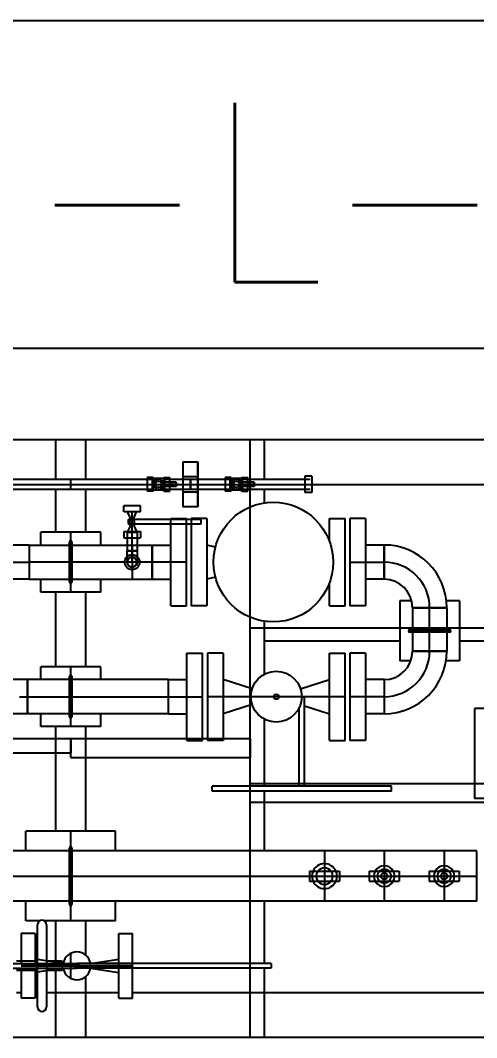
# Model space of a CAD drawing. Header units: inches. Extents: x 295136 to 296247, y 2627183 to 2627409.
# Drawn here: x 295241.934 to 295243.46, y 2627246.332 to 2627249.734 of the extents above; entities that cross this region are included whole.
import ezdxf

# ---------------------------------------------------------------- set-up
doc = ezdxf.new("R2010")
doc.units = ezdxf.units.IN
doc.header["$MEASUREMENT"] = 0
for name, color, linetype in [('_Auto', 7, 'Continuous'), ('EQUIPMENT LAYOUT-EMBED 1_DWG$0$DwgTemplate', 7, 'Continuous'), ('Layout', 6, 'Continuous')]:
    doc.layers.add(name, color=color, linetype=linetype)
doc.styles.add('HZTXT', font='txt_qlt.shx', dxfattribs={"width": 0.7, "bigfont": 'hztxt.shx'})

# ---------------------------------------------------------------- blocks, each defined once
blk = doc.blocks.new('A$C55974CAD')
at = {"layer": 'EQUIPMENT LAYOUT-EMBED 1_DWG$0$DwgTemplate', "color": 1, "lineweight": 25}
for p, q in [((15.6003, 0.2), (15.6003, 8.2)), ((17.6003, 7.31), (17.6003, 0.2)), ((16.5523, 6.6635), (16.5523, 6.2)), ((16.6003, 6.6635), (16.6003, 6.2)), ((15.7503, 6.3654), (15.7503, 6.3814)), ((15.7503, 6.3115), (15.7503, 6.3193)), ((15.7503, 6.0398), (15.7503, 6.281)), ((15.6003, 6.25), (15.825, 6.25)), ((15.6003, 6.15), (15.6003, 6.25)), ((15.8555, 6.25), (15.9903, 6.25)), ((16.2903, 6.25), (16.6403, 6.25)), ((16.8403, 6.25), (17.0903, 6.25)), ((17.2903, 6.25), (17.4336, 6.25)), ((17.467, 6.25), (17.6003, 6.25)), ((17.6003, 6.25), (17.6003, 6.15)), ((16.5373, 6.2), (16.5373, 5.6)), ((16.5373, 6.2), (16.6003, 6.2)), ((16.6003, 6.2), (16.5523, 6.2)), ((16.6003, 6.2), (16.6003, 5.8116)), ((15.6003, 6.15), (15.8045, 6.15)), ((15.8761, 6.15), (15.9903, 6.15)), ((16.2903, 6.15), (16.6403, 6.15)), ((16.8403, 6.15), (17.0903, 6.15)), ((17.2903, 6.15), (17.4336, 6.15)), ((17.467, 6.15), (17.6003, 6.15)), ((15.7503, 3.664), (15.7503, 5.9938)), ((16.6003, 5.7592), (16.6003, 5.7432)), ((16.6003, 5.6908), (16.6003, 5.6)), ((15.6003, 5.6), (15.8328, 5.6)), ((15.6003, 5.552), (15.6003, 5.6)), ((15.8478, 5.6), (16.0561, 5.6)), ((16.2244, 5.6), (16.4243, 5.6)), ((16.3873, 5.6), (16.3873, 4.7841)), ((16.3873, 5.6), (16.4243, 5.6)), ((16.4413, 5.6), (16.4503, 5.6)), ((16.4413, 5.6), (16.7123, 5.6)), ((16.4503, 5.6), (16.4503, 5.4359)), ((16.6003, 5.6), (16.5373, 5.6)), ((16.7682, 5.6), (17.0058, 5.6)), ((17.3747, 5.6), (17.4336, 5.6)), ((17.467, 5.6), (17.6003, 5.6)), ((17.6003, 5.6), (17.6003, 5.552)), ((15.6003, 5.552), (15.8328, 5.552)), ((15.8478, 5.552), (16.0561, 5.552)), ((16.2244, 5.552), (16.4243, 5.552)), ((16.4413, 5.552), (16.6648, 5.552)), ((16.8158, 5.552), (16.9924, 5.552)), ((16.9273, 5.552), (16.9273, 5.1)), ((16.9703, 5.552), (16.9703, 5.1)), ((17.3881, 5.552), (17.4336, 5.552)), ((17.467, 5.552), (17.6003, 5.552)), ((16.4503, 5.4189), (16.4503, 4.85)), ((17.4503, 5.3936), (17.4503, 4.0898)), ((16.9273, 4.9), (16.9273, 4.7791)), ((16.9703, 4.9), (16.9703, 4.7682))]:
    blk.add_line(p, q, dxfattribs=at)
at = {"layer": 'EQUIPMENT LAYOUT-EMBED 1_DWG$0$DwgTemplate', "color": 7, "lineweight": 25}
for p, q in [((16.0561, 6.204), (16.0561, 7.536)), ((16.1403, 7.536), (16.1403, 6.204)), ((16.2244, 6.204), (16.2244, 7.536)), ((15.8328, 6.8296), (15.8328, 6.1796)), ((15.8478, 6.8296), (15.8478, 6.1796)), ((17.4336, 5.9447), (17.4336, 6.777)), ((17.4503, 6.777), (17.4503, 5.9447)), ((17.467, 5.9447), (17.467, 6.777)), ((16.6831, 6.3453), (16.6831, 6.5546)), ((16.7974, 6.3453), (16.7974, 6.4641)), ((17.1903, 6.4537), (17.1903, 6.3394)), ((17.1331, 6.3394), (17.1331, 6.4013)), ((17.2474, 6.3394), (17.2474, 6.4013)), ((15.7324, 6.3654), (15.7323, 6.3654)), ((15.7323, 6.3193), (15.7323, 6.3654)), ((15.8328, 6.3654), (15.7324, 6.3654)), ((15.7324, 6.3193), (15.7324, 6.3654)), ((15.825, 6.3654), (15.825, 6.3814)), ((15.825, 6.3115), (15.825, 6.3654)), ((15.8403, 5.9938), (15.8403, 6.3654)), ((15.8403, 6.3654), (15.8403, 5.9938)), ((15.9483, 6.3654), (15.8478, 6.3654)), ((15.8555, 6.3654), (15.8555, 6.3814)), ((15.8555, 6.3115), (15.8555, 6.3654)), ((15.9482, 6.3193), (15.9482, 6.3654)), ((15.9483, 6.3193), (15.9483, 6.3654)), ((16.7403, 6.372), (16.7403, 6.3453)), ((16.6831, 6.3453), (16.7403, 6.3453)), ((16.6831, 6.204), (16.6831, 6.3453)), ((16.7403, 6.3453), (16.6831, 6.3453)), ((16.7403, 6.3453), (16.7403, 6.204)), ((16.7403, 6.3453), (16.7974, 6.3453)), ((16.7403, 6.3453), (16.7403, 6.3453)), ((16.7403, 6.3453), (16.7403, 6.3453)), ((16.7974, 6.3453), (16.7403, 6.3453)), ((16.7974, 6.204), (16.7974, 6.3453)), ((17.2474, 6.3394), (17.1331, 6.3394)), ((17.1331, 6.3394), (17.1331, 6.204)), ((17.1903, 6.3394), (17.1331, 6.3394)), ((17.1903, 6.204), (17.1903, 6.3394)), ((17.2474, 6.3394), (17.1903, 6.3394)), ((17.2474, 6.3394), (17.2474, 6.204)), ((15.7031, 6.3115), (15.8189, 6.3115)), ((15.7324, 6.3193), (15.7323, 6.3193)), ((15.8328, 6.3193), (15.7324, 6.3193)), ((15.8328, 6.2258), (15.8176, 6.3193)), ((15.8189, 6.3115), (15.8176, 6.3193)), ((15.8189, 6.3115), (15.8617, 6.3115)), ((15.8238, 6.281), (15.8189, 6.3115)), ((15.8477, 6.2254), (15.863, 6.3193)), ((15.9483, 6.3193), (15.8478, 6.3193)), ((15.8478, 6.2258), (15.863, 6.3193)), ((15.8617, 6.3115), (15.9774, 6.3115)), ((15.8238, 6.281), (15.7031, 6.281)), ((15.8568, 6.281), (15.8238, 6.281)), ((15.825, 6.2733), (15.8238, 6.281)), ((15.825, 6.2736), (15.825, 6.281)), ((15.825, 6.2289), (15.825, 6.2736)), ((15.8323, 6.2289), (15.825, 6.2733)), ((15.8555, 6.2733), (15.8555, 6.281)), ((15.8555, 6.2289), (15.8555, 6.2733)), ((15.9774, 6.281), (15.8568, 6.281)), ((15.8323, 6.2289), (15.825, 6.2289)), ((15.8403, 6.2289), (15.8323, 6.2289)), ((15.8328, 6.2255), (15.8323, 6.2289)), ((15.8328, 6.2254), (15.8328, 6.2255)), ((15.8483, 6.2289), (15.8403, 6.2289)), ((15.8555, 6.2289), (15.8483, 6.2289)), ((16.0561, 6.196), (16.0561, 6.204)), ((16.0561, 5.3517), (16.0561, 6.196)), ((16.1403, 6.204), (16.1403, 6.196)), ((16.1403, 6.196), (16.1403, 5.4017)), ((16.2244, 6.196), (16.2244, 6.204)), ((16.2244, 5.3517), (16.2244, 6.196)), ((16.6831, 6.196), (16.6831, 6.204)), ((16.6831, 5.8735), (16.6831, 6.196)), ((16.7403, 6.204), (16.7403, 6.196)), ((16.7403, 6.196), (16.7403, 5.8735)), ((16.7974, 6.196), (16.7974, 6.204)), ((16.7974, 5.8735), (16.7974, 6.196)), ((17.1331, 6.204), (17.1331, 6.196)), ((17.1331, 6.196), (17.1331, 5.9952)), ((17.1903, 6.196), (17.1903, 6.204)), ((17.1903, 5.9952), (17.1903, 6.196)), ((17.2474, 6.204), (17.2474, 6.196)), ((17.2474, 6.196), (17.2474, 5.9952)), ((15.8328, 6.1337), (15.8328, 6.1796)), ((15.8478, 6.1337), (15.8478, 6.1796)), ((15.8329, 6.1337), (15.8176, 6.0398)), ((15.8328, 6.1334), (15.8176, 6.0398)), ((15.8328, 6.1331), (15.8328, 6.1337)), ((15.8328, 5.9938), (15.8328, 6.1331)), ((15.8477, 6.1337), (15.863, 6.0398)), ((15.8478, 6.1336), (15.8478, 6.1337)), ((15.8478, 5.9938), (15.8478, 6.1336)), ((15.8478, 6.1334), (15.863, 6.0398)), ((15.7323, 6.0398), (15.7324, 6.0398)), ((15.7323, 6.0398), (15.7323, 5.9938)), ((15.7324, 6.0398), (15.8403, 6.0398)), ((15.7324, 6.0398), (15.7324, 5.9938)), ((15.8403, 6.0398), (15.9483, 6.0398)), ((15.9482, 6.0398), (15.9482, 5.9938)), ((15.9483, 6.0398), (15.9483, 5.9938)), ((17.2716, 6.023), (17.2716, 5.9952)), ((17.2922, 6.023), (17.2716, 6.023)), ((17.2922, 6.023), (17.2922, 5.9952)), ((17.3581, 5.9952), (17.3581, 6.023)), ((17.3581, 6.023), (17.3787, 6.023)), ((17.3787, 5.9952), (17.3787, 6.023)), ((15.7323, 5.9938), (15.7324, 5.9938)), ((15.7324, 5.9938), (15.8403, 5.9938)), ((15.8328, 5.5296), (15.8328, 5.9938)), ((15.8403, 5.9938), (15.9483, 5.9938)), ((15.8478, 5.5296), (15.8478, 5.9938)), ((17.2474, 5.9952), (17.1331, 5.9952)), ((17.2474, 5.9952), (17.1331, 5.9952)), ((17.1331, 5.9952), (17.1331, 5.9274)), ((17.1736, 5.9952), (17.1736, 5.9952)), ((17.1903, 5.9952), (17.1903, 5.9953)), ((17.1903, 5.9274), (17.1903, 5.9952)), ((17.1903, 5.9952), (17.1903, 5.9952)), ((17.207, 5.9952), (17.207, 5.9952)), ((17.2284, 5.9952), (17.2283, 5.9952)), ((17.2284, 5.9952), (17.2284, 6.0119)), ((17.2474, 6.0119), (17.2284, 6.0119)), ((17.2284, 6.0119), (17.2284, 5.9952)), ((17.2284, 5.9952), (17.2474, 5.9952)), ((17.2284, 5.9785), (17.2284, 5.9952)), ((17.2284, 5.9952), (17.2284, 5.9952)), ((17.2284, 5.9952), (17.2284, 5.9785)), ((17.2716, 6.0119), (17.2474, 6.0119)), ((17.2474, 5.9952), (17.2474, 5.9274)), ((17.2474, 5.9952), (17.2716, 5.9952)), ((17.289, 6.0119), (17.2716, 6.0119)), ((17.2716, 5.9952), (17.289, 5.9952)), ((17.2716, 5.9952), (17.2716, 5.9674)), ((17.289, 5.9952), (17.289, 6.0119)), ((17.289, 5.9785), (17.289, 5.9952)), ((17.289, 5.9952), (17.3613, 5.9952)), ((17.313, 6.0008), (17.2922, 6.0104)), ((17.2922, 5.9952), (17.2922, 5.9674)), ((17.313, 5.9896), (17.2922, 5.9801)), ((17.3176, 5.8655), (17.3176, 5.9952)), ((17.3326, 5.8655), (17.3326, 5.9952)), ((17.3373, 6.0008), (17.3581, 6.0104)), ((17.3373, 5.9896), (17.3581, 5.9801)), ((17.3581, 5.9674), (17.3581, 5.9952)), ((17.3787, 5.9674), (17.3787, 5.9952)), ((17.2474, 5.9785), (17.2284, 5.9785)), ((17.2716, 5.9785), (17.2474, 5.9785)), ((17.289, 5.9785), (17.2716, 5.9785)), ((17.2922, 5.9674), (17.2716, 5.9674)), ((17.3581, 5.9674), (17.3787, 5.9674)), ((17.1331, 5.9274), (17.1903, 5.9274)), ((17.1331, 5.9274), (17.1331, 5.8655)), ((17.2474, 5.9274), (17.1331, 5.9274)), ((17.1903, 5.8131), (17.1903, 5.9274)), ((17.1903, 5.9274), (17.2474, 5.9274)), ((17.2474, 5.9274), (17.2474, 5.8655)), ((17.4503, 5.9447), (17.4273, 5.9447)), ((17.4273, 5.9241), (17.4273, 5.9447)), ((17.4503, 5.9241), (17.4273, 5.9241)), ((17.4305, 5.8892), (17.4305, 5.9241)), ((17.4336, 5.9273), (17.4336, 5.9447)), ((17.4336, 5.9273), (17.467, 5.9273)), ((17.4503, 5.9447), (17.4503, 5.9273)), ((17.4503, 5.9447), (17.4503, 5.9273)), ((17.4733, 5.9447), (17.4503, 5.9447)), ((17.4503, 5.9273), (17.4503, 5.9241)), ((17.4503, 5.9241), (17.4503, 5.9173)), ((17.4733, 5.9241), (17.4503, 5.9241)), ((17.467, 5.9273), (17.467, 5.9447)), ((17.4701, 5.8892), (17.4701, 5.9241)), ((17.4733, 5.9241), (17.4733, 5.9447)), ((17.4273, 5.8892), (17.4428, 5.8892)), ((17.4273, 5.8892), (17.4273, 5.8685)), ((17.4428, 5.8892), (17.4305, 5.8892)), ((17.4336, 5.886), (17.467, 5.886)), ((17.4336, 5.8685), (17.4336, 5.886)), ((17.4428, 5.8476), (17.4428, 5.8991)), ((17.4503, 5.8892), (17.4428, 5.8892)), ((17.4428, 5.8892), (17.4503, 5.8892)), ((17.4503, 5.9173), (17.4503, 5.8892)), ((17.4503, 5.8892), (17.4503, 5.8892)), ((17.4503, 5.8685), (17.4503, 5.8892)), ((17.4578, 5.8892), (17.4503, 5.8892)), ((17.4503, 5.8892), (17.4578, 5.8892)), ((17.4503, 5.886), (17.4503, 5.8476)), ((17.4578, 5.8476), (17.4578, 5.8991)), ((17.4701, 5.8892), (17.4578, 5.8892)), ((17.4578, 5.8892), (17.4733, 5.8892)), ((17.467, 5.8685), (17.467, 5.886)), ((17.4733, 5.8892), (17.4733, 5.8685)), ((16.6831, 5.8735), (16.7403, 5.8735)), ((16.6831, 5.8735), (16.7403, 5.8735)), ((16.6831, 5.8735), (16.6831, 5.8116)), ((16.7403, 5.8735), (16.7974, 5.8735)), ((16.7403, 5.8735), (16.7403, 5.7592)), ((16.7403, 5.8735), (16.7974, 5.8735)), ((16.7974, 5.8735), (16.7974, 5.8116)), ((17.0442, 5.8655), (17.1903, 5.8655)), ((17.0442, 5.8655), (17.0442, 5.8131)), ((17.1903, 5.8655), (17.3363, 5.8655)), ((17.3176, 5.8131), (17.3176, 5.8655)), ((17.3326, 5.8131), (17.3326, 5.8655)), ((17.3363, 5.8655), (17.3363, 5.8131)), ((17.4273, 5.8685), (17.4428, 5.8685)), ((17.4336, 5.6843), (17.4336, 5.8685)), ((17.4428, 5.8685), (17.4503, 5.8685)), ((17.4503, 5.8685), (17.4578, 5.8685)), ((17.4578, 5.8685), (17.4733, 5.8685)), ((17.467, 5.6843), (17.467, 5.8685)), ((17.467, 5.825), (17.4336, 5.825)), ((17.467, 5.825), (17.4336, 5.825)), ((17.467, 5.825), (17.4336, 5.825)), ((17.467, 5.825), (17.4336, 5.825)), ((17.4503, 5.8476), (17.4428, 5.8476)), ((17.4503, 5.8476), (17.4503, 5.6843)), ((17.4578, 5.8476), (17.4503, 5.8476)), ((16.5942, 5.8116), (16.7403, 5.8116)), ((16.5942, 5.8116), (16.5942, 5.7592)), ((16.7403, 5.8116), (16.8863, 5.8116)), ((16.8863, 5.8116), (16.8863, 5.7592)), ((17.0442, 5.8131), (17.1903, 5.8131)), ((17.1903, 5.8131), (17.3363, 5.8131)), ((17.3176, 5.7971), (17.3176, 5.8131)), ((17.3176, 5.7652), (17.3176, 5.7971)), ((17.3326, 5.7971), (17.3326, 5.8131)), ((17.3326, 5.7652), (17.3326, 5.7971)), ((16.5942, 5.7592), (16.7403, 5.7592)), ((16.7403, 5.7592), (16.8863, 5.7592)), ((17.3251, 5.7652), (17.3176, 5.7652)), ((17.3326, 5.7652), (17.3251, 5.7652)), ((17.4336, 5.775), (17.467, 5.775)), ((17.467, 5.775), (17.4336, 5.775)), ((17.4336, 5.775), (17.467, 5.775)), ((17.4336, 5.775), (17.467, 5.775)), ((16.4243, 5.4274), (16.4243, 5.7274)), ((16.4243, 5.7274), (16.4413, 5.7274)), ((16.4413, 5.4274), (16.4413, 5.7274)), ((16.7403, 5.7432), (16.5942, 5.7432)), ((16.5942, 5.6908), (16.5942, 5.7432)), ((16.7403, 5.2827), (16.7403, 5.7432)), ((16.8863, 5.7432), (16.7403, 5.7432)), ((16.8863, 5.6908), (16.8863, 5.7432)), ((16.7403, 5.6908), (16.5942, 5.6908)), ((16.7974, 5.6908), (16.6831, 5.6908)), ((16.7143, 5.5938), (16.6831, 5.6908)), ((16.8863, 5.6908), (16.7403, 5.6908)), ((16.7663, 5.5938), (16.7974, 5.6908)), ((17.4503, 5.6843), (17.4273, 5.6843)), ((17.4273, 5.6637), (17.4273, 5.6843)), ((17.4336, 5.6669), (17.4336, 5.6843)), ((17.4503, 5.6843), (17.4503, 5.6669)), ((17.4503, 5.6843), (17.4503, 5.6669)), ((17.4733, 5.6843), (17.4503, 5.6843)), ((17.467, 5.6669), (17.467, 5.6843)), ((17.4733, 5.6637), (17.4733, 5.6843)), ((17.4503, 5.6637), (17.4273, 5.6637)), ((17.4305, 5.6288), (17.4305, 5.6637)), ((17.4336, 5.6669), (17.467, 5.6669)), ((17.4503, 5.6669), (17.4503, 5.6637)), ((17.4503, 5.6637), (17.4503, 5.6569)), ((17.4733, 5.6637), (17.4503, 5.6637)), ((17.4503, 5.6569), (17.4503, 5.6288)), ((17.4701, 5.6288), (17.4701, 5.6637)), ((17.4273, 5.6288), (17.4428, 5.6288)), ((17.4273, 5.6288), (17.4273, 5.6081)), ((17.4428, 5.6288), (17.4305, 5.6288)), ((17.4336, 5.6256), (17.467, 5.6256)), ((17.4336, 5.6081), (17.4336, 5.6256)), ((17.4428, 5.5872), (17.4428, 5.6387)), ((17.4503, 5.6288), (17.4428, 5.6288)), ((17.4428, 5.6288), (17.4503, 5.6288)), ((17.4503, 5.6288), (17.4503, 5.6288)), ((17.4503, 5.6081), (17.4503, 5.6288)), ((17.4578, 5.6288), (17.4503, 5.6288)), ((17.4503, 5.6288), (17.4578, 5.6288)), ((17.4503, 5.6256), (17.4503, 5.5872)), ((17.4578, 5.5872), (17.4578, 5.6387)), ((17.4701, 5.6288), (17.4578, 5.6288)), ((17.4578, 5.6288), (17.4733, 5.6288)), ((17.467, 5.6081), (17.467, 5.6256)), ((17.4733, 5.6288), (17.4733, 5.6081)), ((17.4273, 5.6081), (17.4428, 5.6081)), ((17.4336, 5.4174), (17.4336, 5.6081)), ((17.4428, 5.6081), (17.4503, 5.6081)), ((17.4503, 5.5872), (17.4428, 5.5872)), ((17.4503, 5.6081), (17.4578, 5.6081)), ((17.4503, 5.5872), (17.4503, 5.4174)), ((17.4578, 5.5872), (17.4503, 5.5872)), ((17.4578, 5.6081), (17.4733, 5.6081)), ((17.467, 5.4174), (17.467, 5.6081)), ((15.8403, 5.5296), (15.8328, 5.5296)), ((15.8478, 5.5296), (15.8403, 5.5296)), ((16.4243, 5.1274), (16.4243, 5.4274)), ((16.4413, 5.4359), (16.7043, 5.4359)), ((16.4413, 5.1274), (16.4413, 5.4274)), ((16.4413, 5.4189), (16.7403, 5.4189)), ((16.7101, 5.4189), (16.6831, 5.3351)), ((16.7403, 5.4274), (16.7403, 5.4279)), ((16.7403, 5.4189), (16.7403, 5.4274)), ((16.7663, 5.432), (16.7974, 5.3351)), ((17.4503, 5.4174), (17.4225, 5.4174)), ((17.4225, 5.3936), (17.4225, 5.4174)), ((17.4336, 5.4), (17.4336, 5.4174)), ((17.4503, 5.4174), (17.4503, 5.4)), ((17.4781, 5.4174), (17.4503, 5.4174)), ((17.4503, 5.4174), (17.4503, 5.4)), ((17.467, 5.4), (17.467, 5.4174)), ((17.4781, 5.3936), (17.4781, 5.4174)), ((16.1403, 5.4017), (16.1403, 5.3517)), ((17.4503, 5.3936), (17.4225, 5.3936)), ((17.4503, 5.4), (17.4503, 5.3936)), ((17.4781, 5.3936), (17.4503, 5.3936)), ((16.2244, 5.3517), (16.0561, 5.3517)), ((16.0561, 5.1517), (16.0561, 5.3517)), ((16.1403, 5.3517), (16.1403, 5.3017)), ((16.1403, 5.3517), (16.1403, 5.3517)), ((16.1403, 5.3517), (16.1403, 5.3517)), ((16.2244, 5.1517), (16.2244, 5.3517)), ((16.5942, 5.3351), (16.7403, 5.3351)), ((16.5942, 5.3351), (16.5942, 5.2827)), ((16.6831, 5.3351), (16.7403, 5.3351)), ((16.7403, 5.3351), (16.7974, 5.3351)), ((16.7403, 5.3351), (16.8863, 5.3351)), ((16.8863, 5.3351), (16.8863, 5.2827)), ((16.1403, 5.3017), (16.1403, 5.2017)), ((16.5942, 5.2827), (16.7403, 5.2827)), ((16.7403, 5.2827), (16.8863, 5.2827)), ((16.7403, 5.2667), (16.5942, 5.2667)), ((16.5942, 5.2143), (16.5942, 5.2667)), ((16.7403, 5.1524), (16.7403, 5.2667)), ((16.8863, 5.2667), (16.7403, 5.2667)), ((16.8863, 5.2143), (16.8863, 5.2667)), ((17.1903, 5.2667), (17.0442, 5.2667)), ((17.0442, 5.2143), (17.0442, 5.2667)), ((17.1903, 5.2667), (17.1903, 5.1524)), ((17.3363, 5.2667), (17.1903, 5.2667)), ((17.3363, 5.2143), (17.3363, 5.2667)), ((16.7403, 5.2143), (16.5942, 5.2143)), ((16.6831, 5.1524), (16.6831, 5.2143)), ((16.8863, 5.2143), (16.7403, 5.2143)), ((16.7974, 5.1524), (16.7974, 5.2143)), ((17.1903, 5.2143), (17.0442, 5.2143)), ((17.1331, 5.1524), (17.1331, 5.2143)), ((17.3363, 5.2143), (17.1903, 5.2143)), ((17.2474, 5.1524), (17.2474, 5.2143)), ((16.1403, 5.2017), (16.1403, 5.1517)), ((16.2244, 5.1517), (16.0561, 5.1517)), ((16.0561, 4.9517), (16.0561, 5.1517)), ((16.1403, 5.1517), (16.1403, 5.1017)), ((16.1403, 5.1517), (16.1403, 5.1517)), ((16.1403, 5.1517), (16.1403, 5.1517)), ((16.2244, 4.9517), (16.2244, 5.1517)), ((16.7974, 5.1524), (16.6831, 5.1524)), ((16.7403, 5.1524), (16.6831, 5.1524)), ((16.7403, 5.1524), (16.7403, 5.1524)), ((16.7403, 5.1524), (16.7403, 5.1524)), ((16.7974, 5.1524), (16.7403, 5.1524)), ((17.1903, 5.1524), (17.1331, 5.1524)), ((17.1331, 5.1524), (17.2474, 5.1524)), ((17.2474, 5.1524), (17.1903, 5.1524)), ((17.1903, 5.1524), (17.1903, 5.1524)), ((17.1903, 5.1524), (17.1903, 5.1524)), ((16.4243, 5.1274), (16.4413, 5.1274)), ((16.1403, 5.1017), (16.1403, 5.0017)), ((16.8927, 4.9428), (16.8927, 5.0571)), ((16.9563, 5.0571), (16.8927, 5.0571)), ((16.8927, 5.0571), (16.8927, 4.9428)), ((16.9643, 5.0571), (16.9563, 5.0571)), ((17.0379, 5.0571), (16.9643, 5.0571)), ((17.0379, 4.9428), (17.0379, 5.0571)), ((17.0379, 5.0571), (17.0379, 4.9428)), ((16.1403, 5.0017), (16.1403, 4.9517)), ((16.8927, 5), (16.8926, 5)), ((16.8927, 5), (16.9563, 5)), ((16.8927, 5), (16.8927, 5)), ((16.9563, 5), (16.9643, 5)), ((16.9643, 5), (17.0379, 5)), ((17.0379, 5), (17.0379, 5)), ((17.0379, 5), (17.0379, 5)), ((16.2244, 4.9517), (16.0561, 4.9517)), ((16.0561, 4.8427), (16.0561, 4.9517)), ((16.1403, 4.9517), (16.1403, 4.9017)), ((16.1403, 4.9517), (16.1403, 4.9517)), ((16.1403, 4.9517), (16.1403, 4.9517)), ((16.2244, 4.8427), (16.2244, 4.9517)), ((16.9563, 4.9428), (16.8927, 4.9428)), ((16.9643, 4.9428), (16.9563, 4.9428)), ((17.0379, 4.9428), (16.9643, 4.9428)), ((16.1403, 4.9017), (16.1403, 4.8427)), ((16.0561, 4.8427), (16.1403, 4.8427)), ((16.1403, 4.8427), (16.2244, 4.8427)), ((16.1403, 4.8427), (16.1403, 4.8427))]:
    blk.add_line(p, q, dxfattribs=at)
at = {"layer": 'EQUIPMENT LAYOUT-EMBED 1_DWG$0$DwgTemplate', "color": 3, "lineweight": 25}
for p, q in [((15.9903, 6.35), (16.0561, 6.35)), ((15.9903, 6.3045), (15.9903, 6.35)), ((16.2244, 6.35), (16.2903, 6.35)), ((16.2903, 6.05), (16.2903, 6.35)), ((16.6403, 6.3), (16.6831, 6.3)), ((16.6403, 6.1), (16.6403, 6.3)), ((16.7974, 6.3), (16.8403, 6.3)), ((16.8403, 6.1), (16.8403, 6.3)), ((17.0903, 6.3), (17.1331, 6.3)), ((17.0903, 6.1), (17.0903, 6.3)), ((17.2474, 6.3), (17.2903, 6.3)), ((17.2903, 6.1), (17.2903, 6.3)), ((15.9903, 6.05), (15.9903, 6.288)), ((16.0463, 6.204), (16.2343, 6.204)), ((16.2343, 6.196), (16.0463, 6.196)), ((16.6733, 6.204), (16.8073, 6.204)), ((16.8073, 6.196), (16.6733, 6.196)), ((17.1233, 6.204), (17.2573, 6.204)), ((17.2573, 6.196), (17.1233, 6.196)), ((16.6403, 6.1), (16.6831, 6.1)), ((16.7974, 6.1), (16.8403, 6.1)), ((17.0903, 6.1), (17.1331, 6.1)), ((17.2474, 6.1), (17.2903, 6.1)), ((15.9903, 6.05), (16.0561, 6.05)), ((16.2244, 6.05), (16.2903, 6.05)), ((17.4336, 5.8), (17.467, 5.8)), ((17.467, 5.8), (17.4336, 5.8)), ((17.0603, 5.1), (16.8603, 5.1)), ((16.8603, 5.0628), (16.8603, 5.1)), ((17.0603, 5.0598), (17.0603, 5.1)), ((16.9563, 4.933), (16.9563, 5.067)), ((16.9643, 5.067), (16.9643, 4.933)), ((16.8603, 4.9), (16.8603, 4.9453)), ((17.0603, 4.9), (17.0603, 4.944)), ((17.0603, 4.9), (16.8603, 4.9)), ((16.7003, 4.85), (16.4003, 4.85)), ((16.4003, 4.7841), (16.4003, 4.85)), ((16.7003, 4.7841), (16.7003, 4.85))]:
    blk.add_line(p, q, dxfattribs=at)
at = {"layer": 'EQUIPMENT LAYOUT-EMBED 1_DWG$0$DwgTemplate', "color": 9, "lineweight": 25}
for p, q in [((15.7985, 6.2), (15.882, 6.2)), ((15.9903, 6.2), (16.2903, 6.2)), ((16.6403, 6.2), (16.8403, 6.2)), ((17.0903, 6.2), (17.2903, 6.2)), ((17.4336, 6.2), (17.467, 6.2)), ((16.6003, 5.8116), (16.6003, 5.7592)), ((16.6003, 5.7432), (16.6003, 5.6908)), ((15.8328, 5.6), (15.8478, 5.6)), ((16.0561, 5.6), (16.2244, 5.6)), ((16.4243, 5.6), (16.4413, 5.6)), ((16.7123, 5.6), (16.7682, 5.6)), ((16.9703, 5.6), (16.9703, 5.552)), ((17.0058, 5.6), (17.3747, 5.6)), ((17.4336, 5.6), (17.467, 5.6)), ((16.4503, 5.4359), (16.4503, 5.4189)), ((16.9703, 5.1), (16.9703, 4.9)), ((16.4503, 4.85), (16.4503, 4.7))]:
    blk.add_line(p, q, dxfattribs=at)
at = {"layer": 'EQUIPMENT LAYOUT-EMBED 1_DWG$0$DwgTemplate', "color": 5, "lineweight": 25}
for p, q in [((17.3753, 5.775), (17.3753, 5.825)), ((17.3753, 5.775), (17.3753, 5.825)), ((17.4336, 5.825), (17.3753, 5.825)), ((17.4336, 5.825), (17.3753, 5.825)), ((17.4253, 5.825), (17.4253, 5.775)), ((17.4253, 5.825), (17.4253, 5.775)), ((17.4336, 5.825), (17.4253, 5.825)), ((17.4336, 5.825), (17.4253, 5.825)), ((17.5253, 5.825), (17.467, 5.825)), ((17.5253, 5.825), (17.467, 5.825)), ((17.4753, 5.825), (17.467, 5.825)), ((17.4753, 5.825), (17.467, 5.825)), ((17.4753, 5.775), (17.4753, 5.825)), ((17.4753, 5.775), (17.4753, 5.825)), ((17.5253, 5.825), (17.5253, 5.775)), ((17.5253, 5.825), (17.5253, 5.775)), ((17.1903, 5.7971), (17.0442, 5.7971)), ((17.0442, 5.7447), (17.0442, 5.7971)), ((17.3363, 5.7971), (17.1903, 5.7971)), ((17.3363, 5.7447), (17.3363, 5.7971)), ((17.3753, 5.775), (17.4336, 5.775)), ((17.4336, 5.775), (17.3753, 5.775)), ((17.4253, 5.775), (17.4336, 5.775)), ((17.4253, 5.775), (17.4336, 5.775)), ((17.467, 5.775), (17.5253, 5.775)), ((17.5253, 5.775), (17.467, 5.775)), ((17.467, 5.775), (17.4753, 5.775)), ((17.467, 5.775), (17.4753, 5.775)), ((17.1903, 5.7447), (17.0442, 5.7447)), ((17.1903, 5.7447), (17.1331, 5.7447)), ((17.1404, 5.7164), (17.1331, 5.7447)), ((17.3363, 5.7447), (17.1903, 5.7447)), ((17.2474, 5.7447), (17.1903, 5.7447)), ((17.2401, 5.7164), (17.2474, 5.7447)), ((16.1236, 5.4017), (16.1236, 5.3517)), ((16.1569, 5.4017), (16.1236, 5.4017)), ((16.1569, 5.4017), (16.1569, 5.3517)), ((16.1236, 5.3517), (16.1236, 5.3017)), ((16.1569, 5.3517), (16.1569, 5.3017)), ((17.0442, 5.3351), (17.121, 5.3351)), ((17.0442, 5.3351), (17.0442, 5.2827)), ((17.2595, 5.3351), (17.3363, 5.3351)), ((17.3363, 5.3351), (17.3363, 5.2827)), ((16.1569, 5.3017), (16.1236, 5.3017)), ((17.0442, 5.2827), (17.1903, 5.2827)), ((17.1903, 5.2827), (17.3363, 5.2827)), ((16.1236, 5.2017), (16.1236, 5.1517)), ((16.1569, 5.2017), (16.1236, 5.2017)), ((16.1569, 5.2017), (16.1569, 5.1517)), ((16.1236, 5.1517), (16.1236, 5.1017)), ((16.1569, 5.1517), (16.1569, 5.1017)), ((16.1569, 5.1017), (16.1236, 5.1017)), ((16.1236, 5.0017), (16.1236, 4.9517)), ((16.1569, 5.0017), (16.1236, 5.0017)), ((16.1569, 5.0017), (16.1569, 4.9517)), ((16.1236, 4.9517), (16.1236, 4.9017)), ((16.1569, 4.9517), (16.1569, 4.9017)), ((16.1569, 4.9017), (16.1236, 4.9017))]:
    blk.add_line(p, q, dxfattribs=at)
at = {"layer": 'EQUIPMENT LAYOUT-EMBED 1_DWG$0$DwgTemplate', "color": 7, "lineweight": 25}
for centre, radius in [((15.8403, 6.1796), 0.0075), ((15.8403, 6.1796), 0.0075), ((17.1903, 5.9952), 0.0251), ((17.1903, 5.9952), 0.0167), ((17.1903, 5.9952), 0.0167), ((17.3251, 5.9952), 0.0075), ((17.4503, 5.9066), 0.0107), ((17.4503, 5.8551), 0.0075), ((17.4503, 5.6462), 0.0107), ((16.7403, 5.5129), 0.085), ((17.4503, 5.5947), 0.0075), ((16.7403, 5.5129), 0.0085), ((16.1403, 5.1517), 0.0107), ((16.1403, 4.9517), 0.0107)]:
    blk.add_circle(centre, radius, dxfattribs=at)
at = {"layer": 'EQUIPMENT LAYOUT-EMBED 1_DWG$0$DwgTemplate', "color": 5, "lineweight": 25}
blk.add_circle((17.1903, 5.5227), 0.2, dxfattribs=at)
at = {"layer": 'EQUIPMENT LAYOUT-EMBED 1_DWG$0$DwgTemplate', "color": 7, "lineweight": 25}
for centre, radius, start, end in [((15.7031, 6.2962), 0.0152, 90, 270), ((15.9774, 6.2962), 0.0152, 270, 90), ((15.8403, 6.1796), 0.0465, 99.2459, 260.7082), ((15.8403, 6.1796), 0.0465, 99.2918, 260.7792), ((15.8403, 6.1796), 0.0465, 99.2208, 99.2459), ((15.8403, 6.1796), 0.0465, 279.2208, 80.7082), ((15.8403, 6.1796), 0.0465, 279.2918, 80.7792), ((17.1903, 5.9952), 0.0167, 0.0119, 179.9881), ((17.1903, 5.9952), 0.0167, 180, 0), ((17.3251, 5.9952), 0.0134, 24.689, 155.311), ((17.3251, 5.9952), 0.0134, 204.689, 235.9605), ((17.3251, 5.9952), 0.0134, 304.0395, 335.311), ((17.4503, 5.9066), 0.0166, 0, 243.2048), ((17.4503, 5.9066), 0.0166, 243.2048, 296.7952), ((17.4503, 5.9066), 0.0166, 296.7952, 0), ((17.4503, 5.6462), 0.0166, 0, 243.2048), ((17.4503, 5.6462), 0.0166, 243.2048, 296.7952), ((17.4503, 5.6462), 0.0166, 296.7952, 0), ((16.1403, 5.3517), 0.0417, 113.5215, 246.4785), ((16.1403, 5.3517), 0.0417, 66.4785, 113.5215), ((16.1403, 5.3517), 0.0278, 53.2274, 126.7726), ((16.1403, 5.3517), 0.0417, 293.5215, 66.4785), ((16.1403, 5.3517), 0.0278, 126.7726, 233.2274), ((16.1403, 5.3517), 0.0278, 306.7726, 53.2274), ((16.1403, 5.3517), 0.0278, 233.2274, 270), ((16.1403, 5.3517), 0.0417, 246.4785, 270), ((16.1403, 5.3517), 0.0278, 270, 306.7726), ((16.1403, 5.3517), 0.0417, 270, 293.5215), ((16.1403, 5.1517), 0.0345, 118.8738, 241.1262), ((16.1403, 5.1517), 0.0345, 61.1262, 118.8738), ((16.1403, 5.1517), 0.023, 43.5875, 136.4125), ((16.1403, 5.1517), 0.0345, 298.8738, 61.1262), ((16.1403, 5.1517), 0.023, 136.4125, 223.5875), ((16.1403, 5.1517), 0.023, 316.4125, 43.5875), ((16.8927, 5.1524), 0.2095, 180, 270), ((16.8927, 5.1524), 0.1524, 180, 270), ((16.8927, 5.1524), 0.0953, 180, 270), ((17.0379, 5.1524), 0.1524, 270, 0), ((17.0379, 5.1524), 0.2096, 270, 0), ((17.0379, 5.1524), 0.0952, 270, 0), ((16.1403, 5.1517), 0.023, 223.5875, 270), ((16.1403, 5.1517), 0.0345, 241.1262, 270), ((16.1403, 5.1517), 0.023, 270, 316.4125), ((16.1403, 5.1517), 0.0345, 270, 298.8738), ((16.1403, 4.9517), 0.0345, 118.8738, 241.1262), ((16.1403, 4.9517), 0.023, 136.4125, 223.5875), ((16.1403, 4.9517), 0.0345, 61.1262, 118.8738), ((16.1403, 4.9517), 0.023, 43.5875, 136.4125), ((16.1403, 4.9517), 0.0345, 298.8738, 61.1262), ((16.1403, 4.9517), 0.023, 316.4125, 43.5875), ((16.1403, 4.9517), 0.023, 223.5875, 270), ((16.1403, 4.9517), 0.023, 270, 316.4125), ((16.1403, 4.9517), 0.0345, 241.1262, 270), ((16.1403, 4.9517), 0.0345, 270, 298.8738)]:
    blk.add_arc(centre, radius, start, end, dxfattribs=at)
at = {"layer": 'EQUIPMENT LAYOUT-EMBED 1_DWG$0$DwgTemplate', "color": 3, "lineweight": 25}
for centre, start, end in [((16.0463, 6.2), 90, 270), ((16.2343, 6.2), 270, 90), ((16.6733, 6.2), 90, 270), ((16.8073, 6.2), 270, 90), ((17.1233, 6.2), 90, 270), ((17.2573, 6.2), 270, 90), ((16.9603, 5.067), 0, 180), ((16.9603, 4.933), 180, 0)]:
    blk.add_arc(centre, 0.004, start, end, dxfattribs=at)
at = {"layer": 'EQUIPMENT LAYOUT-EMBED 1_DWG$0$DwgTemplate', "color": 7, "lineweight": 25}
blk.add_ellipse((17.2284, 5.9952), major_axis=(-0.0381, 0), ratio=0.000027, start_param=6.283185, end_param=7.853982, dxfattribs=at)
for points in [[(17.1743, 5.9905), (17.1738, 5.992), (17.1736, 5.9936), (17.1736, 5.9952)], [(17.1766, 5.9857), (17.1755, 5.9871), (17.1748, 5.9888), (17.1743, 5.9905)], [(17.1904, 6.0119), (17.1903, 6.0119), (17.1903, 6.0119), (17.1903, 6.0119)], [(17.1903, 6.0119), (17.1903, 6.0119), (17.1903, 6.0119), (17.1903, 6.0119)], [(17.1903, 6.0119), (17.1903, 6.0119), (17.1903, 6.0119), (17.1904, 6.0119)], [(17.1905, 6.0119), (17.1905, 6.0119), (17.1904, 6.0119), (17.1904, 6.0119)], [(17.1904, 6.0119), (17.1904, 6.0119), (17.1904, 6.0119), (17.1904, 6.0119)], [(17.1904, 6.0119), (17.1905, 6.0119), (17.1907, 6.0119), (17.1911, 6.0119)], [(17.1906, 6.0119), (17.1905, 6.0119), (17.1905, 6.0119), (17.1905, 6.0119)], [(17.1911, 6.0119), (17.1909, 6.0119), (17.1907, 6.0119), (17.1906, 6.0119)], [(17.1924, 6.0118), (17.1919, 6.0118), (17.1915, 6.0119), (17.1911, 6.0119)], [(17.1911, 6.0119), (17.192, 6.0119), (17.1935, 6.0119), (17.1955, 6.0119)], [(17.195, 6.0113), (17.1941, 6.0115), (17.1933, 6.0117), (17.1924, 6.0118)], [(17.1998, 6.009), (17.1983, 6.01), (17.1967, 6.0108), (17.195, 6.0113)], [(17.1955, 6.0119), (17.1976, 6.0119), (17.2002, 6.0119), (17.2032, 6.0119)], [(17.2036, 6.0053), (17.2025, 6.0067), (17.2012, 6.008), (17.1998, 6.009)], [(17.2032, 6.0119), (17.2063, 6.0119), (17.2098, 6.0119), (17.2135, 6.0119)], [(17.2061, 6.0006), (17.2055, 6.0023), (17.2047, 6.0039), (17.2036, 6.0053)], [(17.207, 5.9952), (17.207, 5.997), (17.2067, 5.9989), (17.2061, 6.0006)], [(17.2135, 6.0119), (17.2172, 6.0119), (17.2213, 6.0119), (17.2253, 6.0119)], [(17.2253, 6.0119), (17.2263, 6.0119), (17.2273, 6.0119), (17.2284, 6.0119)], [(17.1803, 5.9819), (17.1788, 5.9829), (17.1776, 5.9842), (17.1766, 5.9857)], [(17.185, 5.9794), (17.1833, 5.9799), (17.1817, 5.9808), (17.1803, 5.9819)], [(17.1882, 5.9787), (17.1871, 5.9788), (17.1861, 5.979), (17.185, 5.9794)], [(17.1893, 5.9786), (17.1889, 5.9786), (17.1886, 5.9786), (17.1882, 5.9787)], [(17.1899, 5.9785), (17.1897, 5.9785), (17.1895, 5.9785), (17.1893, 5.9786)], [(17.1901, 5.9785), (17.19, 5.9785), (17.19, 5.9785), (17.1899, 5.9785)], [(17.1902, 5.9785), (17.1902, 5.9785), (17.1901, 5.9785), (17.1901, 5.9785)], [(17.1901, 5.9785), (17.1901, 5.9785), (17.1901, 5.9785), (17.1901, 5.9785)], [(17.1903, 5.9785), (17.1903, 5.9785), (17.1903, 5.9785), (17.1902, 5.9785)], [(17.1902, 5.9785), (17.1902, 5.9785), (17.1902, 5.9785), (17.1902, 5.9785)], [(17.1902, 5.9785), (17.1902, 5.9785), (17.1902, 5.9785), (17.1902, 5.9785)], [(17.1906, 5.9785), (17.1904, 5.9785), (17.1904, 5.9785), (17.1903, 5.9785)], [(17.1918, 5.9785), (17.1912, 5.9785), (17.1908, 5.9785), (17.1906, 5.9785)], [(17.197, 5.9785), (17.1947, 5.9785), (17.1929, 5.9785), (17.1918, 5.9785)], [(17.2054, 5.9785), (17.2022, 5.9785), (17.1993, 5.9785), (17.197, 5.9785)], [(17.2162, 5.9785), (17.2123, 5.9785), (17.2087, 5.9785), (17.2054, 5.9785)], [(17.2284, 5.9785), (17.2242, 5.9785), (17.2201, 5.9785), (17.2162, 5.9785)]]:
    blk.add_open_spline(points, degree=3, dxfattribs=at)
for points, knots in [([(17.1903, 6.0119), (17.1903, 6.0119), (17.1903, 6.0119), (17.1903, 6.0119), (17.1903, 6.0119), (17.1903, 6.0119), (17.1903, 6.0119)], [0.0264732008, 0.0264732008, 0.0264732008, 0.0264732008, 0.0267796896, 0.0267796896, 0.0267796896, 0.0267847353, 0.0267847353, 0.0267847353, 0.0267847353]), ([(17.1903, 6.0119), (17.1903, 6.0119), (17.1903, 6.0119), (17.1903, 6.0119), (17.2556, 6.0119), (17.1903, 6.0119), (17.1903, 6.0119)], [0.0267796896, 0.0267796896, 0.0267796896, 0.0267796896, 0.0270456775, 0.0270456775, 0.0270456775, 0.0270480838, 0.0270480838, 0.0270480838, 0.0270480838])]:
    blk.add_open_spline(points, degree=3, knots=knots, dxfattribs=at)

msp = doc.modelspace()

# ---------------------------------------------------------------- linework, layer by layer
at = {"layer": '_Auto', "color": 7, "linetype": 'Continuous'}
msp.add_lwpolyline([(295240.763, 2627249.7339), (295245.7021, 2627249.7339), (295245.7021, 2627248.6363), (295240.763, 2627248.6363)], close=True, dxfattribs=at)

# ---------------------------------------------------------------- block references
at = {"layer": 'Layout', "rotation": 90}
msp.add_blockref('A$C55974CAD', (295248.3027, 2627230.7321), dxfattribs=at)

# ---------------------------------------------------------------- texts
at = {"layer": '_Auto', "color": 7, "style": 'HZTXT', "width": 0.9}
msp.add_text('02-L-0113', height=0.6, dxfattribs=at).set_placement((295241.0315, 2627248.8585))

doc.saveas('drawing.dxf')
